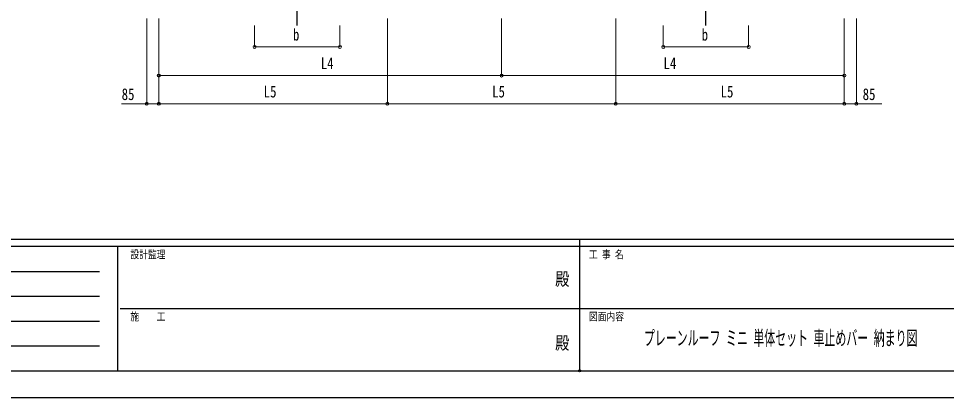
# Model space of a CAD drawing. Units: millimetres, scale not verified. Extents: x -10512 to 10512, y -7425 to 7425.
# Drawn here: x -3957 to 2567, y -7425 to -4759 of the extents above; entities that cross this region are included whole.
import ezdxf
from ezdxf.enums import TextEntityAlignment as Align

# ---------------------------------------------------------------- set-up
doc = ezdxf.new("R2010")
doc.units = ezdxf.units.MM
doc.header["$LTSCALE"] = 30
doc.header["$PDMODE"] = 32
doc.header["$PDSIZE"] = 15
for name, color, linetype in [('0-2_USER1', 3, 'Continuous'), ('0-4_YKK_12', 2, 'Continuous'), ('0-8_YKK_ZWAK', 7, 'Continuous')]:
    doc.layers.add(name, color=color, linetype=linetype)
doc.layers.add('0-7_YKK_D', color=6, linetype='Continuous', lineweight=18)
doc.styles.add('ＭＳ ゴシック', font='')
doc.styles.get('ＭＳ ゴシック').set_extended_font_data('MS Gothic')

msp = doc.modelspace()

# ---------------------------------------------------------------- linework, layer by layer
at = {"layer": '0-4_YKK_12'}
for p, q in [((-1997.99, -4808.53), (-1997.99, -1751.39)), ((876.01, -4808.53), (876.01, -1751.39))]:
    msp.add_line(p, q, dxfattribs=at)
at = {"layer": '0-7_YKK_D'}
for p, q in [((-3055.99, -4758.71), (-3055.99, -5359.53)), ((-2970.99, -4758.71), (-2970.99, -5160.53)), ((-2970.99, -4758.71), (-2970.99, -5359.53)), ((-2970.99, -4758.71), (-2970.99, -5359.53)), ((-1363.99, -4758.71), (-1363.99, -5359.53)), ((-1363.99, -4758.71), (-1363.99, -5359.53)), ((-560.99, -4758.71), (-560.99, -5160.53)), ((-560.99, -4758.71), (-560.99, -5160.53)), ((242.01, -4758.71), (242.01, -5359.53)), ((242.01, -4758.71), (242.01, -5359.53)), ((1849.01, -4758.71), (1849.01, -5160.53)), ((1849.01, -4758.71), (1849.01, -5359.53)), ((1849.01, -4758.71), (1849.01, -5359.53)), ((1934.01, -4758.71), (1934.01, -5359.53)), ((-2297.85, -4808.53), (-2297.85, -4959.53)), ((-1697.85, -4808.53), (-1697.85, -4959.53)), ((576.15, -4808.4), (576.15, -4959.53)), ((1176.15, -4808.4), (1176.15, -4959.53)), ((-2297.85, -4958.53), (-1697.85, -4958.53)), ((576.15, -4958.53), (1176.15, -4958.53)), ((-2970.99, -5159.53), (-560.99, -5159.53)), ((1849.01, -5159.53), (-560.99, -5159.53)), ((-2970.99, -5358.53), (-1363.99, -5358.53)), ((-1363.99, -5358.53), (242.01, -5358.53)), ((1849.01, -5358.53), (242.01, -5358.53))]:
    msp.add_line(p, q, dxfattribs=at)
for points in [[(-2970.99, -5358.53), (-3055.99, -5358.53), (-3233.83, -5358.53)], [(1849.01, -5358.53), (1934.01, -5358.53), (2111.84, -5358.53)]]:
    msp.add_lwpolyline(points, dxfattribs=at)
for centre in [(-2297.85, -4958.53), (-1697.85, -4958.53), (576.15, -4958.53), (1176.15, -4958.53), (-2970.99, -5159.53), (-560.99, -5159.53), (-560.99, -5159.53), (1849.01, -5159.53), (-3055.99, -5358.53), (-2970.99, -5358.53), (-2970.99, -5358.53), (-1363.99, -5358.53), (-1363.99, -5358.53), (242.01, -5358.53), (242.01, -5358.53), (1849.01, -5358.53), (1849.01, -5358.53), (1934.01, -5358.53)]:
    msp.add_circle(centre, 10.62, dxfattribs=at)
at = {"layer": '0-8_YKK_ZWAK'}
for p, q in [((9737.55, -6312.5), (-9762.45, -6312.5)), ((-12.45, -6312.5), (-12.45, -7237.5)), ((-3262.45, -6362.5), (-9762.45, -6362.5)), ((-3262.45, -6362.5), (-3262.45, -7237.5)), ((-12.45, -6362.5), (-3262.45, -6362.5)), ((3237.55, -6362.5), (-12.45, -6362.5)), ((-9656.2, -6537.5), (-3387.45, -6537.5)), ((-9656.2, -6712.5), (-3387.45, -6712.5)), ((-3243.7, -6800), (-12.45, -6800)), ((-12.45, -6800), (3237.55, -6800)), ((-9656.2, -6887.5), (-3387.45, -6887.5)), ((-9656.2, -7062.5), (-3387.45, -7062.5)), ((-9762.45, -7237.5), (-3262.45, -7237.5)), ((-3262.45, -7237.5), (-12.45, -7237.5)), ((-12.45, -7237.5), (3237.55, -7237.5))]:
    msp.add_line(p, q, dxfattribs=at)
msp.add_lwpolyline([(-10512.5, -7425), (10512.5, -7425), (10512.5, 7425), (-10512.5, 7425)], close=True, dxfattribs=at)
msp.add_point((-12.45, -7237.5), dxfattribs=at)

# ---------------------------------------------------------------- texts
at = {"layer": '0-2_USER1', "style": 'ＭＳ ゴシック', "width": 0.55}
msp.add_text('プレーンルーフ ミニ 単体セット 車止めバー 納まり図', height=102.6, dxfattribs=at).set_placement((439.58, -7088.75), align=Align.BOTTOM_LEFT)
at = {"layer": '0-7_YKK_D', "style": 'ＭＳ ゴシック', "width": 0.8}
for s, p in [('b', (-2027.85, -4938.53)), ('b', (846.15, -4938.53)), ('L4', (-1831.99, -5139.53)), ('L4', (578.01, -5139.53)), ('85', (-3232.16, -5356.86)), ('L5', (-2233.49, -5338.53)), ('L5', (-626.99, -5338.53)), ('L5', (979.51, -5338.53)), ('85', (1978.17, -5356.86))]:
    msp.add_text(s, height=82.48, dxfattribs=at).set_placement(p, align=Align.BOTTOM_LEFT)
at = {"layer": '0-8_YKK_ZWAK', "style": 'ＭＳ ゴシック', "width": 0.8}
for s, height, p in [('設計監理', 54.99, (-3170.78, -6462.5)), ('工 事 名', 54.99, (53.17, -6462.5)), ('殿', 91.64, (-184.17, -6664.58)), ('施\u3000\u3000工', 54.99, (-3170.78, -6900)), ('図面内容', 54.99, (53.17, -6900)), ('殿', 91.64, (-184.17, -7114.58))]:
    msp.add_text(s, height=height, dxfattribs=at).set_placement(p, align=Align.BOTTOM_LEFT)

doc.saveas('drawing.dxf')
